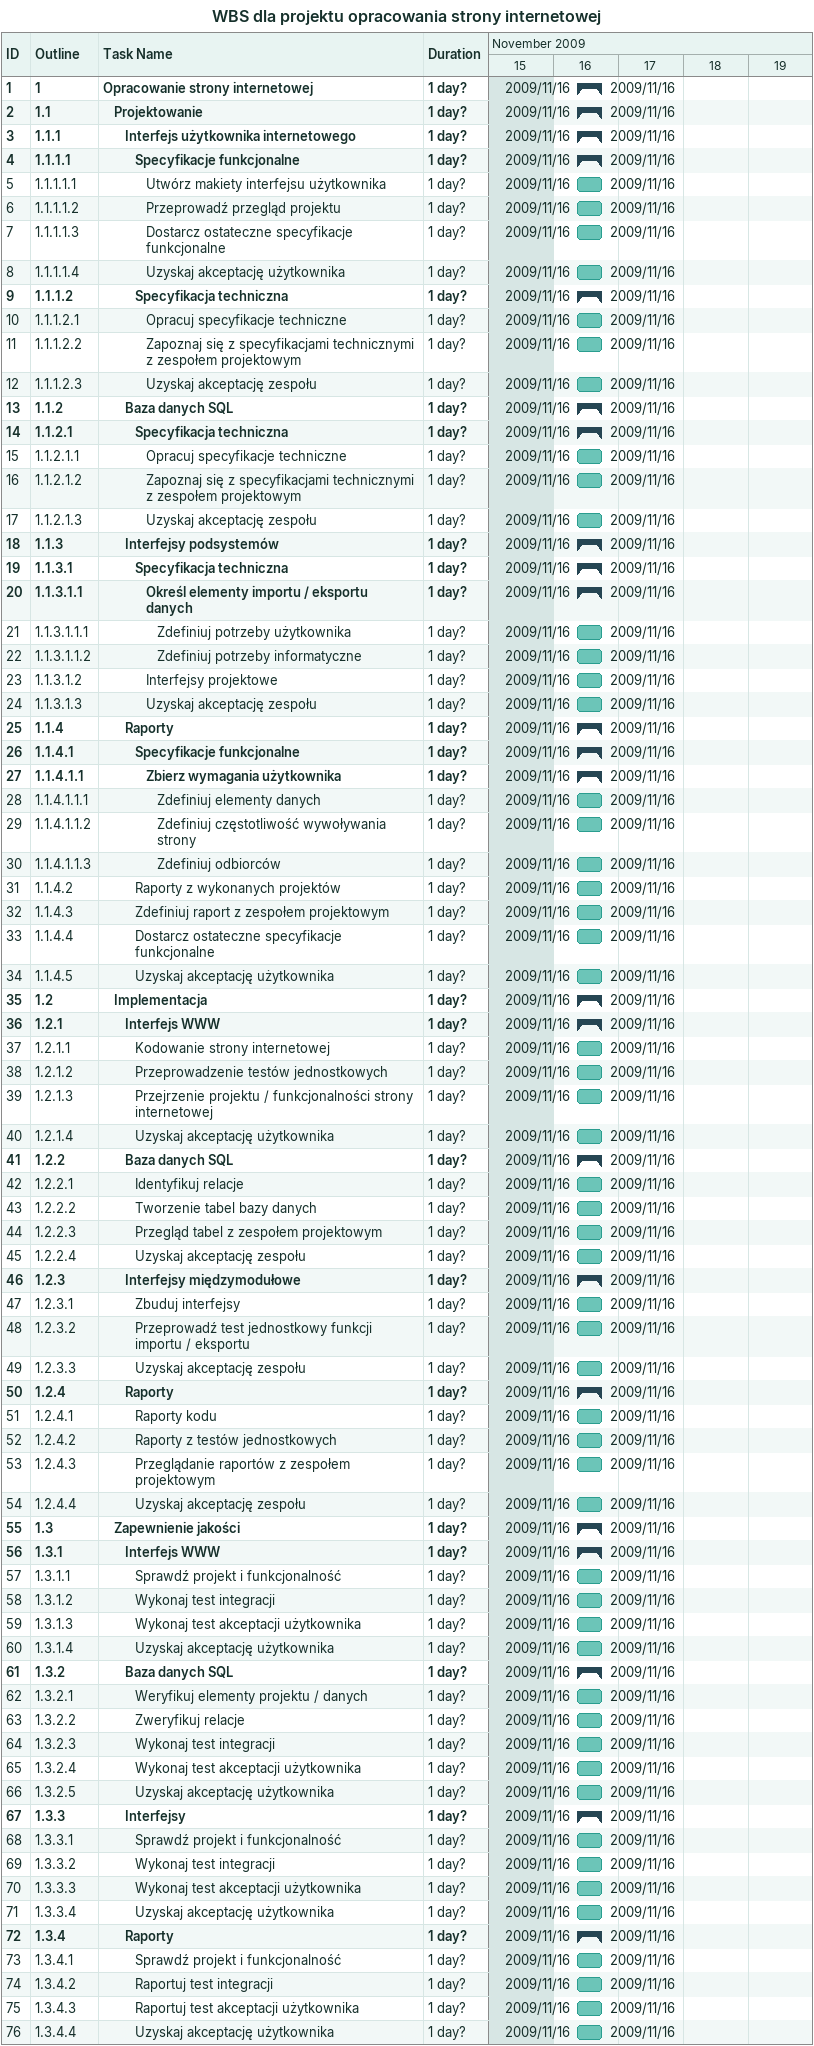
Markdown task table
WBS dla projektu opracowania strony internetowej

| ID | WBS | Task | Duration | Start | Finish |
|---|---|---|---|---|---|
| 1 | 1 | **Opracowanie strony internetowej** | 1d? | 2009-11-16 | 2009-11-16 |
| 2 | 1.1 | **Projektowanie** | 1d? | 2009-11-16 | 2009-11-16 |
| 3 | 1.1.1 | **Interfejs użytkownika internetowego** | 1d? | 2009-11-16 | 2009-11-16 |
| 4 | 1.1.1.1 | **Specyfikacje funkcjonalne** | 1d? | 2009-11-16 | 2009-11-16 |
| 5 | 1.1.1.1.1 | Utwórz makiety interfejsu użytkownika | 1d? | 2009-11-16 | 2009-11-16 |
| 6 | 1.1.1.1.2 | Przeprowadź przegląd projektu | 1d? | 2009-11-16 | 2009-11-16 |
| 7 | 1.1.1.1.3 | Dostarcz ostateczne specyfikacje funkcjonalne | 1d? | 2009-11-16 | 2009-11-16 |
| 8 | 1.1.1.1.4 | Uzyskaj akceptację użytkownika | 1d? | 2009-11-16 | 2009-11-16 |
| 9 | 1.1.1.2 | **Specyfikacja techniczna** | 1d? | 2009-11-16 | 2009-11-16 |
| 10 | 1.1.1.2.1 | Opracuj specyfikacje techniczne | 1d? | 2009-11-16 | 2009-11-16 |
| 11 | 1.1.1.2.2 | Zapoznaj się z specyfikacjami technicznymi z zespołem projektowym | 1d? | 2009-11-16 | 2009-11-16 |
| 12 | 1.1.1.2.3 | Uzyskaj akceptację zespołu | 1d? | 2009-11-16 | 2009-11-16 |
| 13 | 1.1.2 | **Baza danych SQL** | 1d? | 2009-11-16 | 2009-11-16 |
| 14 | 1.1.2.1 | **Specyfikacja techniczna** | 1d? | 2009-11-16 | 2009-11-16 |
| 15 | 1.1.2.1.1 | Opracuj specyfikacje techniczne | 1d? | 2009-11-16 | 2009-11-16 |
| 16 | 1.1.2.1.2 | Zapoznaj się z specyfikacjami technicznymi z zespołem projektowym | 1d? | 2009-11-16 | 2009-11-16 |
| 17 | 1.1.2.1.3 | Uzyskaj akceptację zespołu | 1d? | 2009-11-16 | 2009-11-16 |
| 18 | 1.1.3 | **Interfejsy podsystemów** | 1d? | 2009-11-16 | 2009-11-16 |
| 19 | 1.1.3.1 | **Specyfikacja techniczna** | 1d? | 2009-11-16 | 2009-11-16 |
| 20 | 1.1.3.1.1 | **Określ elementy importu / eksportu danych** | 1d? | 2009-11-16 | 2009-11-16 |
| 21 | 1.1.3.1.1.1 | Zdefiniuj potrzeby użytkownika | 1d? | 2009-11-16 | 2009-11-16 |
| 22 | 1.1.3.1.1.2 | Zdefiniuj potrzeby informatyczne | 1d? | 2009-11-16 | 2009-11-16 |
| 23 | 1.1.3.1.2 | Interfejsy projektowe | 1d? | 2009-11-16 | 2009-11-16 |
| 24 | 1.1.3.1.3 | Uzyskaj akceptację zespołu | 1d? | 2009-11-16 | 2009-11-16 |
| 25 | 1.1.4 | **Raporty** | 1d? | 2009-11-16 | 2009-11-16 |
| 26 | 1.1.4.1 | **Specyfikacje funkcjonalne** | 1d? | 2009-11-16 | 2009-11-16 |
| 27 | 1.1.4.1.1 | **Zbierz wymagania użytkownika** | 1d? | 2009-11-16 | 2009-11-16 |
| 28 | 1.1.4.1.1.1 | Zdefiniuj elementy danych | 1d? | 2009-11-16 | 2009-11-16 |
| 29 | 1.1.4.1.1.2 | Zdefiniuj częstotliwość wywoływania strony | 1d? | 2009-11-16 | 2009-11-16 |
| 30 | 1.1.4.1.1.3 | Zdefiniuj odbiorców | 1d? | 2009-11-16 | 2009-11-16 |
| 31 | 1.1.4.2 | Raporty z wykonanych projektów | 1d? | 2009-11-16 | 2009-11-16 |
| 32 | 1.1.4.3 | Zdefiniuj raport z zespołem projektowym | 1d? | 2009-11-16 | 2009-11-16 |
| 33 | 1.1.4.4 | Dostarcz ostateczne specyfikacje funkcjonalne | 1d? | 2009-11-16 | 2009-11-16 |
| 34 | 1.1.4.5 | Uzyskaj akceptację użytkownika | 1d? | 2009-11-16 | 2009-11-16 |
| 35 | 1.2 | **Implementacja** | 1d? | 2009-11-16 | 2009-11-16 |
| 36 | 1.2.1 | **Interfejs WWW** | 1d? | 2009-11-16 | 2009-11-16 |
| 37 | 1.2.1.1 | Kodowanie strony internetowej | 1d? | 2009-11-16 | 2009-11-16 |
| 38 | 1.2.1.2 | Przeprowadzenie testów jednostkowych | 1d? | 2009-11-16 | 2009-11-16 |
| 39 | 1.2.1.3 | Przejrzenie projektu / funkcjonalności strony internetowej | 1d? | 2009-11-16 | 2009-11-16 |
| 40 | 1.2.1.4 | Uzyskaj akceptację użytkownika | 1d? | 2009-11-16 | 2009-11-16 |
| 41 | 1.2.2 | **Baza danych SQL** | 1d? | 2009-11-16 | 2009-11-16 |
| 42 | 1.2.2.1 | Identyfikuj relacje | 1d? | 2009-11-16 | 2009-11-16 |
| 43 | 1.2.2.2 | Tworzenie tabel bazy danych | 1d? | 2009-11-16 | 2009-11-16 |
| 44 | 1.2.2.3 | Przegląd tabel z zespołem projektowym | 1d? | 2009-11-16 | 2009-11-16 |
| 45 | 1.2.2.4 | Uzyskaj akceptację zespołu | 1d? | 2009-11-16 | 2009-11-16 |
| 46 | 1.2.3 | **Interfejsy międzymodułowe** | 1d? | 2009-11-16 | 2009-11-16 |
| 47 | 1.2.3.1 | Zbuduj interfejsy | 1d? | 2009-11-16 | 2009-11-16 |
| 48 | 1.2.3.2 | Przeprowadź test jednostkowy funkcji importu / eksportu | 1d? | 2009-11-16 | 2009-11-16 |
| 49 | 1.2.3.3 | Uzyskaj akceptację zespołu | 1d? | 2009-11-16 | 2009-11-16 |
| 50 | 1.2.4 | **Raporty** | 1d? | 2009-11-16 | 2009-11-16 |
| 51 | 1.2.4.1 | Raporty kodu | 1d? | 2009-11-16 | 2009-11-16 |
| 52 | 1.2.4.2 | Raporty z testów jednostkowych | 1d? | 2009-11-16 | 2009-11-16 |
| 53 | 1.2.4.3 | Przeglądanie raportów z zespołem projektowym | 1d? | 2009-11-16 | 2009-11-16 |
| 54 | 1.2.4.4 | Uzyskaj akceptację zespołu | 1d? | 2009-11-16 | 2009-11-16 |
| 55 | 1.3 | **Zapewnienie jakości** | 1d? | 2009-11-16 | 2009-11-16 |
| 56 | 1.3.1 | **Interfejs WWW** | 1d? | 2009-11-16 | 2009-11-16 |
| 57 | 1.3.1.1 | Sprawdź projekt i funkcjonalność | 1d? | 2009-11-16 | 2009-11-16 |
| 58 | 1.3.1.2 | Wykonaj test integracji | 1d? | 2009-11-16 | 2009-11-16 |
| 59 | 1.3.1.3 | Wykonaj test akceptacji użytkownika | 1d? | 2009-11-16 | 2009-11-16 |
| 60 | 1.3.1.4 | Uzyskaj akceptację użytkownika | 1d? | 2009-11-16 | 2009-11-16 |
| 61 | 1.3.2 | **Baza danych SQL** | 1d? | 2009-11-16 | 2009-11-16 |
| 62 | 1.3.2.1 | Weryfikuj elementy projektu / danych | 1d? | 2009-11-16 | 2009-11-16 |
| 63 | 1.3.2.2 | Zweryfikuj relacje | 1d? | 2009-11-16 | 2009-11-16 |
| 64 | 1.3.2.3 | Wykonaj test integracji | 1d? | 2009-11-16 | 2009-11-16 |
| 65 | 1.3.2.4 | Wykonaj test akceptacji użytkownika | 1d? | 2009-11-16 | 2009-11-16 |
| 66 | 1.3.2.5 | Uzyskaj akceptację użytkownika | 1d? | 2009-11-16 | 2009-11-16 |
| 67 | 1.3.3 | **Interfejsy** | 1d? | 2009-11-16 | 2009-11-16 |
| 68 | 1.3.3.1 | Sprawdź projekt i funkcjonalność | 1d? | 2009-11-16 | 2009-11-16 |
| 69 | 1.3.3.2 | Wykonaj test integracji | 1d? | 2009-11-16 | 2009-11-16 |
| 70 | 1.3.3.3 | Wykonaj test akceptacji użytkownika | 1d? | 2009-11-16 | 2009-11-16 |
| 71 | 1.3.3.4 | Uzyskaj akceptację użytkownika | 1d? | 2009-11-16 | 2009-11-16 |
| 72 | 1.3.4 | **Raporty** | 1d? | 2009-11-16 | 2009-11-16 |
| 73 | 1.3.4.1 | Sprawdź projekt i funkcjonalność | 1d? | 2009-11-16 | 2009-11-16 |
| 74 | 1.3.4.2 | Raportuj test integracji | 1d? | 2009-11-16 | 2009-11-16 |
| 75 | 1.3.4.3 | Raportuj test akceptacji użytkownika | 1d? | 2009-11-16 | 2009-11-16 |
| 76 | 1.3.4.4 | Uzyskaj akceptację użytkownika | 1d? | 2009-11-16 | 2009-11-16 |
